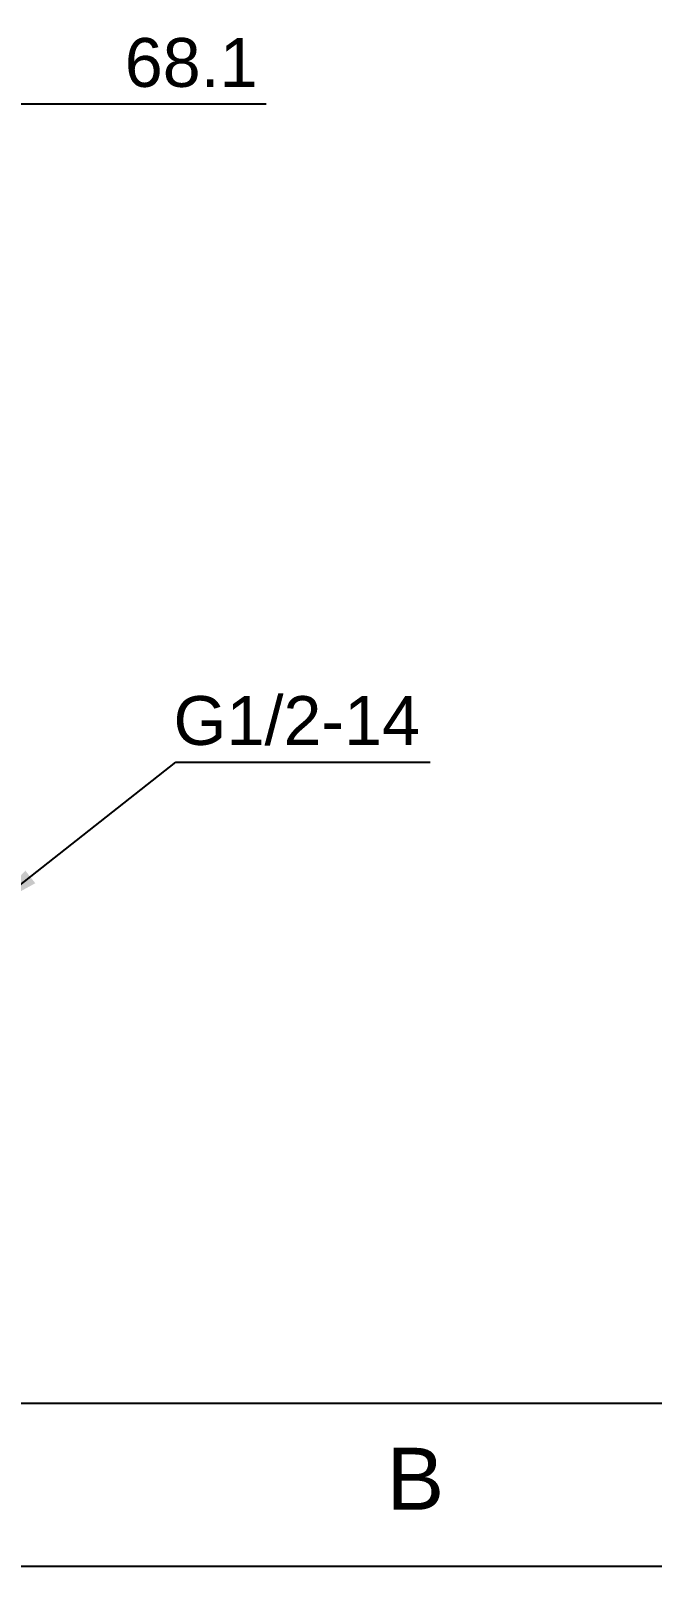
# Model space of a CAD drawing. Header units: inches. Extents: x 5272 to 5866, y -631 to 209.
# Drawn here: x 5411.3 to 5487.6, y -631 to -442.3 of the extents above; entities that cross this region are included whole.
import ezdxf

# ---------------------------------------------------------------- set-up
doc = ezdxf.new("R2010")
doc.units = ezdxf.units.IN
doc.header["$LTSCALE"] = 4.84
doc.header["$MEASUREMENT"] = 0
doc.layers.add('DIM', color=3, linetype='CONTINUOUS', lineweight=9)
doc.layers.add('FORM', color=7, linetype='CONTINUOUS')
doc.styles.get("Standard").update_dxf_attribs({"font": 'arial.ttf'})
doc.dimstyles.new('사본 DIMSTYLE_1', dxfattribs={"dimtxt": 6, "dimasz": 6, "dimexe": 1, "dimexo": 1, "dimgap": 2, "dimtad": 1, "dimtih": 1, "dimtoh": 1, "dimdec": 1, "dimdsep": 46, "dimtxsty": 'Standard', "dimcen": 0, "dimclrd": 3, "dimclre": 3, "dimclrt": 4, "dimazin": 0, "dimtp": 0.3, "dimtm": 0.3, "dimtfac": 1, "dimtdec": 1, "dimtofl": 0, "dimtmove": 0, "dimatfit": 3, "dimfxl": 1, "dimtolj": 1, "dimtzin": 0, "dimarcsym": 0})

# ---------------------------------------------------------------- blocks, each defined once
blk = doc.blocks.new('*D8')
at = {"layer": 'DIM', "color": 3, "lineweight": -2, "transparency": 16777216}
for p, q in [((5340.99, -459.66), (5340.99, -450.33)), ((5409.09, -459.66), (5409.09, -450.33)), ((5346.99, -451.33), (5403.09, -451.33)), ((5409.09, -451.33), (5440.22, -451.33))]:
    blk.add_line(p, q, dxfattribs=at)
at = {"layer": 'DIM', "color": 3, "transparency": 16777216}
for points in [[(5346.99, -450.33), (5346.99, -452.33), (5340.99, -451.33)], [(5403.09, -450.33), (5403.09, -452.33), (5409.09, -451.33)]]:
    blk.add_solid(points, dxfattribs=at)
at = {"layer": 'DIM', "color": 4, "transparency": 16777216, "insert": (5430.99, -446.27), "char_height": 6, "attachment_point": 5}
blk.add_mtext('\\A1;68.1', dxfattribs=at)

msp = doc.modelspace()

# ---------------------------------------------------------------- linework, layer by layer
at = {"layer": 'FORM'}
for p, q in [((5846.26, -610.97), (5292.26, -610.97)), ((5272.26, -630.97), (5866.26, -630.97))]:
    msp.add_line(p, q, dxfattribs=at)

# ---------------------------------------------------------------- texts
at = {"layer": 'DIM', "color": 4, "insert": (5459.1, -524.07), "char_height": 6, "attachment_point": 3}
msp.add_mtext('G1/2-14', dxfattribs=at)
at = {"layer": 'FORM', "insert": (5458.52, -620.22), "char_height": 7.62, "attachment_point": 5}
msp.add_mtext_dynamic_manual_height_columns('B', width=10, gutter_width=12.5, heights=[0], dxfattribs=at)

# ---------------------------------------------------------------- dimensions: what is measured, and where the dimension line sits
at = {"layer": 'DIM'}
dim = msp.add_linear_dim(base=(5409.09, -451.33), p1=(5340.99, -460.66), p2=(5409.09, -460.66), dimstyle='사본 DIMSTYLE_1', dxfattribs=at)
dim.commit()
dim.dimension.update_dxf_attribs({"geometry": '*D8', "text_midpoint": (5430.99, -451.33), "dimtype": 160})

# ---------------------------------------------------------------- leaders
msp.add_leader([(5406.52, -550), (5429.09, -532.2), (5460.36, -532.2)], dimstyle='사본 DIMSTYLE_1', dxfattribs=at)

doc.saveas('drawing.dxf')
